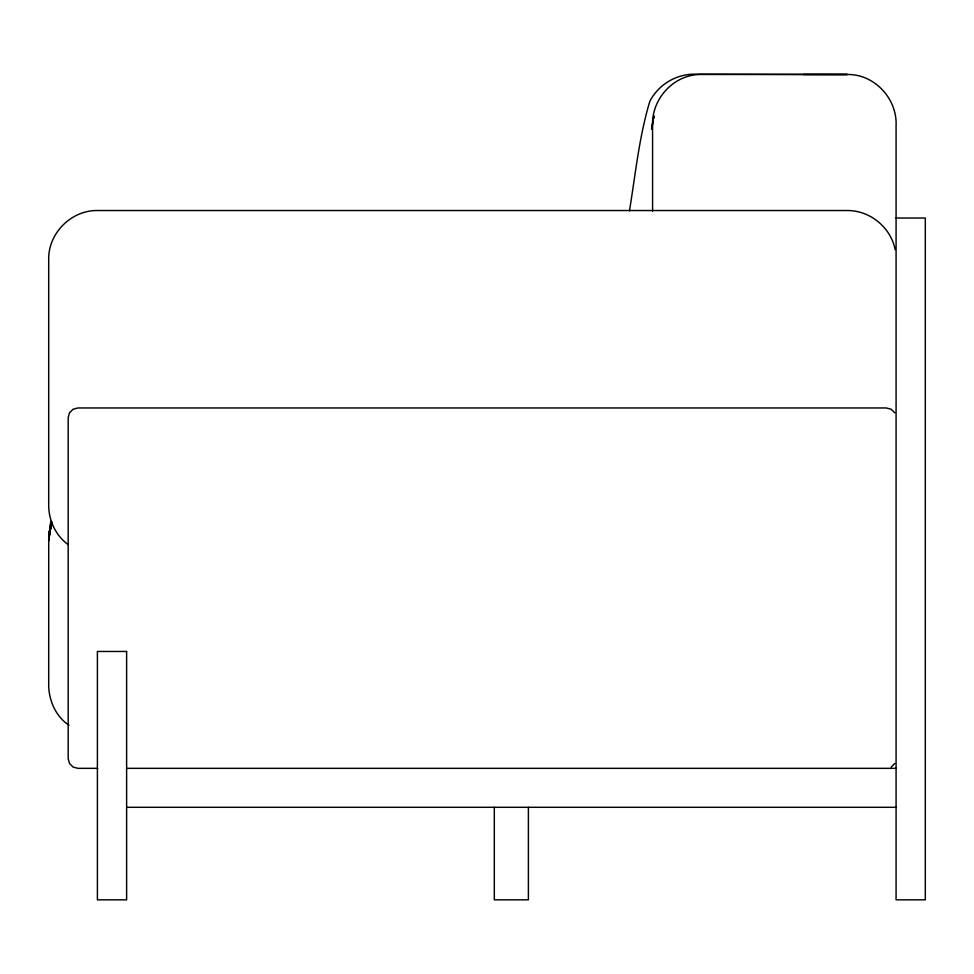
<?xml version="1.0" encoding="UTF-8"?>
<svg xmlns="http://www.w3.org/2000/svg" width="974" height="974" viewBox="0 0 974 974"><rect width="100%" height="100%" fill="white"/><g stroke="black" fill="none" stroke-linecap="round" stroke-linejoin="round"><path stroke-width="1.46" d="M48.7 540.436L50.478 527.616L51.999 522.831L49.65 530.513L48.724 538.61L48.7 686.195C49.211 701.365 56.139 716.742 69.02 725.277M48.7 540.801L51.074 524.962L52.34 522.308M49.138 537.344L48.7 540.095L49.394 531.962L51.963 522.904L48.7 537.222L50.478 527.628M48.7 540.046L49.418 531.877L51.013 526.508M50.879 522.381L48.7 538.695L49.394 531.962M629.472 210.822C635.474 174.297 639.09 136.92 649.792 101.43C658.12 85.152 675.238 74.487 693.512 74.17L847.38 74.487C874.64 74.048 897.358 98.885 896.08 125.719L896.08 899.83L925.3 899.83L925.3 218.03L896.08 218.03M48.7 537.222L50.794 521.321M49.564 534.592L51.074 524.962M653.03 121.397L651.557 129.347L653.895 116.101M653.53 118.743L654.041 116.028M48.7 538.695L50.064 531.914M891.21 767.037L894.777 763.47M803.319 74.511L847.38 74.487L701.28 74.487C674.02 74.048 651.302 98.885 652.58 125.719L652.58 211.236M97.68 768.34L77.92 768.34L73.05 767.037L69.483 763.47L68.18 758.6L68.18 417.7L69.483 412.83L73.05 409.263L77.92 407.96L886.34 407.96L891.21 409.263L894.777 412.83M126.547 768.34L896.08 768.34M126.62 807.3L896.08 807.3M68.241 544.673C55.981 535.858 48.919 520.956 48.7 505.981L48.7 259.157C48.31 233.127 71.382 210.141 97.4 210.53L847.38 210.53C869.977 210.372 890.881 227.466 895.143 249.673M528.395 807.3L528.395 899.83L494.305 899.83L494.305 807.3M126.62 651.46L97.4 651.46L97.4 899.83L126.62 899.83L126.62 651.46"/></g></svg>
